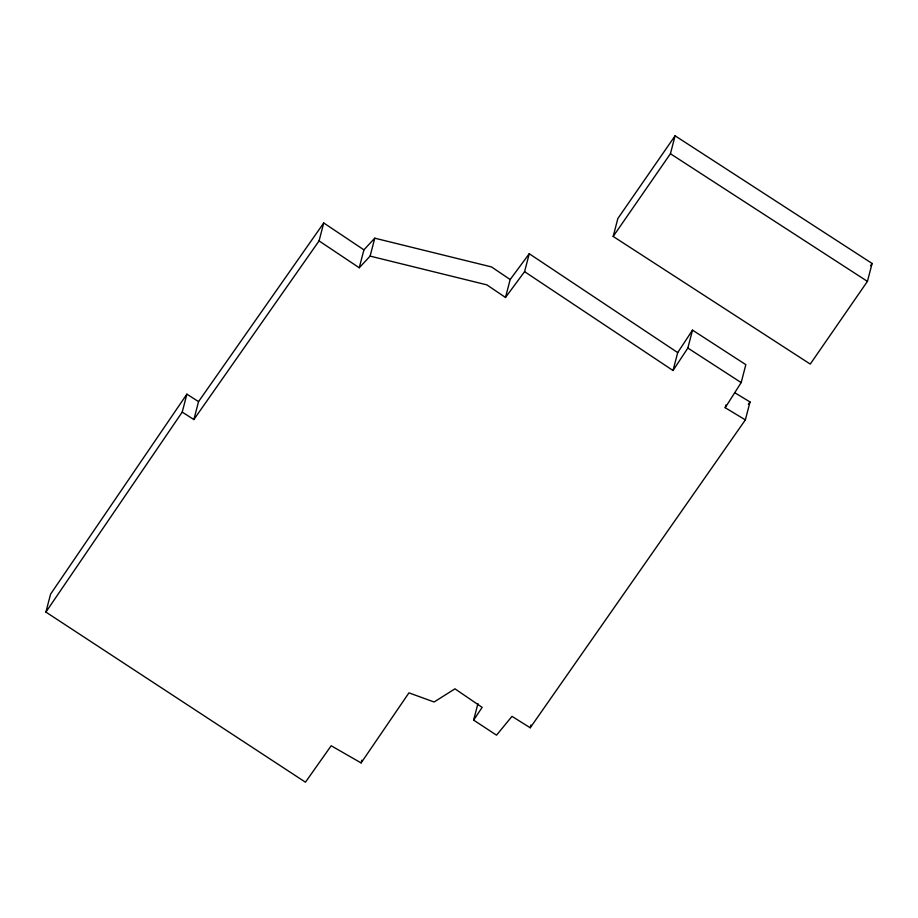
<?xml version="1.0" encoding="UTF-8"?>
<svg xmlns="http://www.w3.org/2000/svg" width="918" height="918" viewBox="0 0 918 918"><rect width="100%" height="100%" fill="white"/><g stroke="black" fill="none" stroke-linecap="round" stroke-linejoin="round"><path stroke-width="1.38" d="M734.607 392.64L750.029 401.958L745.359 419.882L530.225 727.767L511.992 716.35L496.535 735.169L473.631 720.102L482.145 707.376L454.949 688.833L434.111 701.995L408.946 692.86L361.107 762.927L331.18 745.76L305.453 782.193L45.9 612.088L50.57 594.164L186.893 394.155L198.54 401.625L193.87 419.549L182.223 412.09L186.893 394.155M319.062 240.895L323.733 222.971L363.918 249.845L359.248 267.769L319.062 240.895L193.87 419.549M370.115 256.111L374.774 238.187L491.532 266.943L510.167 279.542L505.497 297.466L486.861 284.867L370.115 256.111L359.248 267.769M361.107 762.927L361.83 760.161M524.58 271.659L529.25 253.735L677.702 352.592L673.032 370.516L524.58 271.659L505.497 297.466M473.631 720.102L477.945 703.555M613.178 236.442L617.848 218.518L675.097 135.807L872.1 263.455L867.43 281.378L810.25 364.079L613.178 236.442L670.427 153.742L675.097 135.807M530.225 727.767L530.948 725.013M673.032 370.516L687.846 348.048L692.516 330.124L745.841 364.664L741.17 382.588L725.197 407.695L745.359 419.882M725.197 407.695L725.92 404.941M677.702 352.592L692.516 330.124M45.9 612.088L182.223 412.09M870.494 265.784L872.1 263.455M198.54 401.625L323.733 222.971M748.388 404.31L750.029 401.958M510.167 279.542L529.25 253.735M363.918 249.845L374.774 238.187M670.427 153.742L867.43 281.378M687.846 348.048L741.17 382.588"/></g></svg>
